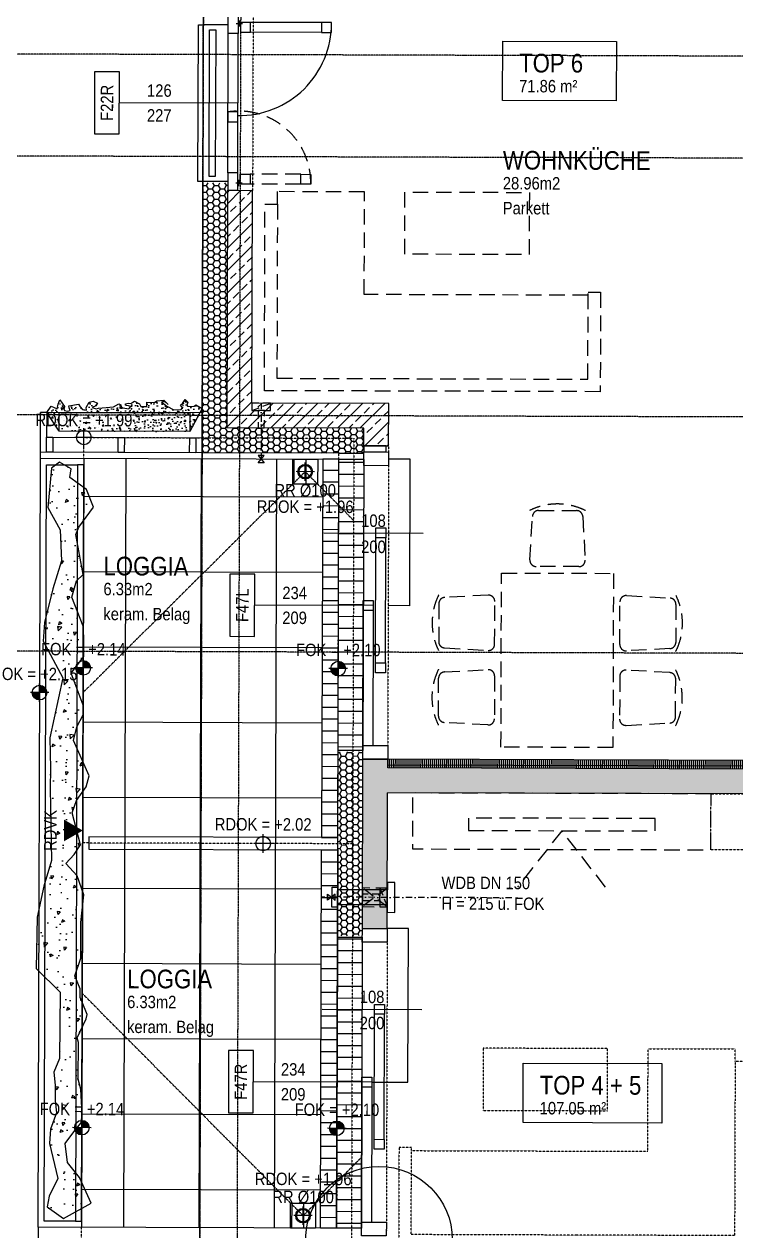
# Model space of a CAD drawing. Header units: millimetres. Extents: x -378801 to -302223, y -36469 to 154078.
# Drawn here: x -363149 to -357427, y 24286 to 33986 of the extents above; entities that cross this region are included whole.
import ezdxf
from ezdxf.enums import TextEntityAlignment as Align

# ---------------------------------------------------------------- set-up
doc = ezdxf.new("R2010")
doc.units = ezdxf.units.MM
for name, pattern in [('HIDDEN', [0.375, 0.25, -0.125]), ('HIDDEN2', [0.1875, 0.125, -0.0625]), ('STRICHPUNKT', [1, 0.5, -0.25, 0, -0.25])]:
    doc.linetypes.add(name, pattern=pattern)
for name, color, linetype in [('00-TXT---------M0', 8, 'Continuous'), ('00_HLP---------M0', 6, 'Continuous'), ('00_HLP-G00-L01-M0', 6, 'Continuous'), ('01-BFL-G00-L01-M0', 10, 'Continuous'), ('01-HID-G00-L01-ENTWÄSSERUNG', 8, 'HIDDEN2'), ('01-SYM-G00-L01-M0', 8, 'Continuous'), ('01-TXT---------M0', 1, 'Continuous'), ('01-TXT---------PP', 1, 'Continuous'), ('01-TXT-G00-L01-M0', 1, 'Continuous'), ('02-ANS-G00-L01-M0', 8, 'Continuous'), ('02-ANS-G00-L01-Rigol', 8, 'Continuous'), ('02-AXO-G00-L01-M0', 8, 'STRICHPUNKT'), ('02-FIL-G00-L01-GRÜN', 72, 'Continuous'), ('02-FIL-G00-L01-LILA', 223, 'Continuous'), ('02-FIL-G00-L01-ORANGE', 40, 'Continuous'), ('02-FIL-G00-L01-PLATTENBELAG', 253, 'Continuous'), ('02-FIL-G00-L01-STB', 8, 'Continuous'), ('02-HID-G00-L01-M0', 8, 'HIDDEN2'), ('02-TWA---------M0', 4, 'Continuous'), ('02-TWA-G00-L01-M0', 4, 'Continuous'), ('02-WDA---------M0', 8, 'Continuous'), ('02-WDA-G00-L01-M0', 8, 'Continuous'), ('02-ZWA-G00-L01-M0', 2, 'Continuous'), ('03-SYM-G00-L01-M0', 8, 'Continuous'), ('04-HLP---------M0', 8, 'HIDDEN2'), ('04-STO---------M0', 1, 'Continuous'), ('04-STO-G00-L01-M0', 1, 'Continuous'), ('04-SYM---------EP', 8, 'Continuous'), ('04-SYM-G00-L01-EP', 8, 'Continuous'), ('04-TXT---------EP', 8, 'Continuous'), ('04-TXT-G00-L01-M0', 8, 'Continuous'), ('04-TXT-G00-L01-POS', 8, 'Continuous'), ('05-SYM---------M0', 8, 'Continuous'), ('05-TXT---------PP', 8, 'Continuous'), ('05-TXT--------M0', 8, 'Continuous'), ('07-SAN---------M0', 8, 'Continuous'), ('07-SAN-G00-L01-M0', 8, 'Continuous'), ('07_MOB-G00-L01-M0', 6, 'HIDDEN2')]:
    doc.layers.add(name, color=color, linetype=linetype)
doc.layers.add('09-VER-G00-L01-GRUNDSTÜCKSGRENZE', color=161, linetype='Continuous', lineweight=25)
doc.styles.add('ARIAL', font='arial.ttf', dxfattribs={"width": 0.85})
pattern_1 = [(0.26447, (-337081.752, 30520.496), (47.497575, 27.715835), [31.75, -63.5]), (120.26447, (-337081.752, 30520.496), (-47.751405, 27.27619), [31.75, -63.5]), (60.26447, (-337081.752, 30520.496), (-0.25383, 54.992024), [-63.5, 31.75])]
pattern_2 = [(44.82971, (-389052.15, -18110.56), (-89.53527, 90.06906), []), (44.82971, (-388962.35, -18110.83), (-89.53527, 90.06906), [63.5, -31.75])]

# ---------------------------------------------------------------- blocks, each defined once
blk = doc.blocks.new('01-SQM')
at = {"layer": '01-TXT---------M0', "color": 1, "style": 'ARIAL', "width": 0.85}
blk.add_attdef('ROOM', (0, 0), '', height=0.15, dxfattribs=at)
blk.add_attdef('AREA', text='', height=0.1, dxfattribs=at).set_placement((0, -0.06), align=Align.TOP_LEFT)
at = {"layer": '01-TXT---------PP', "color": 1, "style": 'ARIAL', "width": 0.85}
blk.add_attdef('NR', text='', height=0.15, dxfattribs=at).set_placement((-0.1173, 0), align=Align.RIGHT)
blk.add_attdef('FLOOR', text='', height=0.1, dxfattribs=at).set_placement((0, -0.26), align=Align.TOP_LEFT)
blk = doc.blocks.new('FENSTER_140')
at = {"layer": '02-WDA---------M0'}
for points in [[(0.07, -0.2), (0.07, -0.4)], [(1.33, -0.2), (1.33, -0.4)]]:
    blk.add_lwpolyline(points, dxfattribs=at)
at = {"layer": '04-HLP---------M0', "linetype": 'Continuous'}
for points in [[(0.13, 0.55), (0.13, 0.63), (0.05, 0.63), (0.05, 0.55)], [(0.13, -0.1), (0.13, -0.02), (0.05, -0.02), (0.05, -0.1)]]:
    blk.add_lwpolyline(points, close=True, dxfattribs=at)
for points in [[(0.05, 0.55), (0.05, -0.02)], [(0.13, 0.55), (0.13, -0.02)]]:
    blk.add_lwpolyline(points, dxfattribs=at)
at = {"layer": '04-HLP---------M0'}
for points in [[(1.27, 0.3874), (1.27, 0.4674), (1.35, 0.4674), (1.35, 0.3874)], [(1.27, -0.1), (1.27, -0.02), (1.35, -0.02), (1.35, -0.1)]]:
    blk.add_lwpolyline(points, close=True, dxfattribs=at)
for points in [[(1.27, 0.3874), (1.27, -0.02)], [(1.35, 0.3874), (1.35, -0.02)], [(0.059, -0.135), (0.059, -0.085)], [(1.341, -0.135), (1.341, -0.085)], [(0.034, -0.11), (0.084, -0.11)], [(1.366, -0.11), (1.316, -0.11)]]:
    blk.add_lwpolyline(points, dxfattribs=at)
at = {"layer": '04-HLP---------M0', "linetype": 'Continuous'}
blk.add_arc((0.059, -0.11), 0.74, 359.09057, 90.46457, dxfattribs=at)
at = {"layer": '04-HLP---------M0'}
blk.add_arc((1.341, -0.11), 0.5775, 89.17818, 188.24632, dxfattribs=at)
at = {"layer": '04-STO---------M0'}
for points in [[(0.14, -0.2), (0, -0.2), (0, -0.12), (0.14, -0.12)], [(0.77, -0.2), (0.85, -0.2), (0.85, -0.12), (0.77, -0.12)], [(1.26, -0.2), (1.4, -0.2), (1.4, -0.12), (1.26, -0.12)]]:
    blk.add_lwpolyline(points, close=True, dxfattribs=at)
at = {"layer": '04-SYM---------EP'}
for p, q in [((1.26, -0.12), (0.14, -0.12)), ((1.26, -0.2), (0.14, -0.2))]:
    blk.add_line(p, q, dxfattribs=at)
blk = doc.blocks.new('04-TXT')
blk.add_line((0, 0), (0.9529, 0))
at = {"layer": '04-TXT---------EP', "color": 8, "style": 'ARIAL', "width": 0.85}
blk.add_attdef('WIDTH', text='', height=0.1, dxfattribs=at).set_placement((0.6322, 0.05), align=Align.CENTER)
blk.add_attdef('HEIGHT', text='', height=0.1, dxfattribs=at).set_placement((0.6322, -0.05), align=Align.TOP_CENTER)
blk = doc.blocks.new('03-rar')
blk.add_circle((0, 0), 0.05)
at = {"layer": '01-TXT---------M0', "color": 8, "style": 'ARIAL', "width": 0.85}
blk.add_attdef('RR', text='', height=0.1, dxfattribs=at).set_placement((0, 0.1), align=Align.CENTER)
blk = doc.blocks.new('01-HK1')
for p, q in [((-0.0005, -0.0742), (-0.0005, 0.0742)), ((0.0737, 0), (-0.0747, 0))]:
    blk.add_line(p, q)
blk.add_circle((-0.0005, 0), 0.0586)
for points in [[(-0.0005, 0.0586), (0.0409, 0.0414), (-0.0005, 0)], [(-0.0005, 0), (0.0581, 0), (0.0409, 0.0414)], [(-0.0591, 0), (-0.0419, -0.0414), (-0.0005, 0)], [(-0.0419, -0.0414), (-0.0005, -0.0586), (-0.0005, 0)]]:
    blk.add_solid(points)
at = {"layer": '01-TXT---------M0', "color": 8, "style": 'ARIAL', "width": 0.85}
blk.add_attdef('HEIGHT', text='', height=0.1, dxfattribs=at).set_placement((0, 0.2), align=Align.TOP_CENTER)
blk = doc.blocks.new('FENSTER_235')
at = {"layer": '04-STO---------M0'}
for points in [[(0, 0), (0, -0.11), (0.2, -0.11), (0.2, 0)], [(0.18, -0.775), (0.18, -0.695), (0.1, -0.695), (0.1, -0.775)], [(0.08, -1.275), (0.08, -1.195), (0, -1.195), (0, -1.275)], [(0.18, -1.86), (0.18, -1.78), (0.1, -1.78), (0.1, -1.86)], [(0, -2.36), (0, -2.47), (0.2, -2.47), (0.2, -2.36)]]:
    blk.add_lwpolyline(points, close=True, dxfattribs=at)
at = {"layer": '04-SYM---------EP'}
for points in [[(0, -0.11), (0, -1.195)], [(0.08, -1.195), (0.08, -0.11)], [(0.1, -0.775), (0.1, -1.78)], [(0.18, -0.775), (0.18, -1.78)]]:
    blk.add_lwpolyline(points, dxfattribs=at)
blk = doc.blocks.new('05-TXT')
at = {"layer": '05-TXT--------M0'}
blk.add_line((-0.4, 0), (0.4, 0), dxfattribs=at)
at = {"layer": '05-TXT--------M0', "color": 8, "style": 'ARIAL', "width": 0.85}
blk.add_attdef('BREITE', text='', height=0.1, dxfattribs=at).set_placement((0, 0.05), align=Align.CENTER)
blk.add_attdef('HÖHE', text='', height=0.1, rotation=360, dxfattribs=at).set_placement((0, -0.06), align=Align.TOP_CENTER)
blk = doc.blocks.new('möbel_tisch_mittel')
blk.add_lwpolyline([(0.45, 1.4), (0.45, 0), (-0.45, 0), (-0.45, 1.4)], close=True)
for points in [[(-0.906, 1.2021, 0.39805), (-0.9532, 1.1521), (-0.9532, 0.8467, 0.39805), (-0.906, 0.7968), (-0.556, 0.7774, 0.430564), (-0.5032, 0.8273), (-0.5032, 1.1716, 0.430564), (-0.556, 1.2215)], [(0.906, 1.2021, -0.39805), (0.9532, 1.1521), (0.9532, 0.8467, -0.39805), (0.906, 0.7968), (0.556, 0.7774, -0.430564), (0.5032, 0.8273), (0.5032, 1.1716, -0.430564), (0.556, 1.2215)], [(-0.906, 0.1979, -0.39805), (-0.9532, 0.2479), (-0.9532, 0.5533, -0.39805), (-0.906, 0.6032), (-0.556, 0.6226, -0.430564), (-0.5032, 0.5727), (-0.5032, 0.2284, -0.430564), (-0.556, 0.1785)], [(0.906, 0.1979, 0.39805), (0.9532, 0.2479), (0.9532, 0.5533, 0.39805), (0.906, 0.6032), (0.556, 0.6226, 0.430564), (0.5032, 0.5727), (0.5032, 0.2284, 0.430564), (0.556, 0.1785)]]:
    blk.add_lwpolyline(points, format="xyb", close=True)
for centre, start, end in [((-0.5032, 0.9994), 153.43495, 206.56505), ((0.5032, 0.9994), 333.43495, 26.56505), ((-0.5032, 0.4006), 153.43495, 206.56505), ((0.5032, 0.4006), 333.43495, 26.56505)]:
    blk.add_arc(centre, 0.5031, start, end)
at = {"layer": '00_HLP---------M0', "linetype": 'HIDDEN', "ltscale": 0.5}
blk.add_lwpolyline([(-0.2026, 1.856, -0.39805), (-0.1527, 1.9032), (0.1527, 1.9032, -0.39805), (0.2026, 1.856), (0.2221, 1.506, -0.430564), (0.1721, 1.4532), (-0.1721, 1.4532, -0.430564), (-0.2221, 1.506)], format="xyb", close=True, dxfattribs=at)
blk.add_arc((0, 1.4532), 0.5031, 63.43495, 116.56505, dxfattribs=at)
blk = doc.blocks.new('TV-240')
at = {"flags": 128}
blk.add_lwpolyline([(0, -2.4), (0, 0), (0.45, 0), (0.45, -2.4)], close=True, dxfattribs=at)
blk.add_lwpolyline([(0.3, -0.4508), (0.3, -1.9508), (0.2, -1.9508), (0.2, -0.4508)], close=True)
blk.add_lwpolyline([(0.7536, -1.5544), (0.3, -1.2008), (0.7536, -0.8472)])
blk = doc.blocks.new('ECKSOFA')
blk.add_lwpolyline([(1.6, -0.2), (1.6, -0.2), (1.6, -0.2), (0.2, -0.2), (0.2, -2.7), (0.9, -2.7), (0.9, -2.8), (0.1, -2.8), (0.1, -0.1), (1.6, -0.1)], close=True)
for points in [[(1.6, -0.2), (1.7, -0.2)], [(1.7, -0.9), (1.7, -0.2)], [(0.875, -2.7), (0.875, -0.9), (1.7, -0.9)]]:
    blk.add_lwpolyline(points)
at = {"flags": 128}
blk.add_lwpolyline([(1.2, -1.225), (1.7, -1.225), (1.7, -2.225), (1.2, -2.225)], close=True, dxfattribs=at)
blk = doc.blocks.new('01-HK2')
for p, q in [((0.098, 0), (-0.098, 0)), ((0, -0.098), (0, 0.098))]:
    blk.add_line(p, q)
blk.add_circle((0, 0), 0.0773)
at = {"layer": '01-TXT---------M0', "color": 8, "style": 'ARIAL', "width": 0.85}
blk.add_attdef('HEIGHT', text='', height=0.1, rotation=360, dxfattribs=at).set_placement((0, 0.132), align=Align.BOTTOM_CENTER)
blk = doc.blocks.new('türachse&qualität')
at = {"layer": '05-SYM---------M0'}
blk.add_line((-0.4, 0), (-0.4, 0), dxfattribs=at)
at = {"layer": '05-TXT---------PP'}
blk.add_lwpolyline([(-0.5, -0.25), (-0.5, 0.25), (-0.7, 0.25), (-0.7, -0.25)], close=True, dxfattribs=at)
at = {"layer": '05-TXT---------PP', "color": 8, "style": 'ARIAL', "text_generation_flag": 6, "width": 0.85}
blk.add_attdef('POS.NR.', text='', height=0.1, rotation=270, dxfattribs=at).set_placement((-0.6529, -0.0112), align=Align.TOP_CENTER)
blk = doc.blocks.new('07_Kemper-ventil')
at = {"layer": '02-TWA---------M0', "linetype": 'HIDDEN2', "ltscale": 0.5}
for points in [[(-0.075, 0), (-0.075, -0.06), (0.075, -0.06), (0.075, 0), (-0.075, 0)], [(-0.025, -0.06), (-0.025, -0.2), (0.025, -0.2), (0.025, -0.06)]]:
    blk.add_lwpolyline(points, close=True, dxfattribs=at)
blk.add_lwpolyline([(-0.075, -0.06), (0.075, 0)], dxfattribs=at)
at = {"layer": '07-SAN---------M0', "linetype": 'STRICHPUNKT', "ltscale": 0.1}
blk.add_lwpolyline([(0, 0), (0, -0.48)], dxfattribs=at)
at = {"layer": '07-SAN---------M0'}
for points in [[(0.025, -0.42), (-0.025, -0.42), (0, -0.45), (0.025, -0.42)], [(0.025, -0.48), (-0.025, -0.48), (0, -0.45), (0.025, -0.48)]]:
    blk.add_lwpolyline(points, close=True, dxfattribs=at)
blk = doc.blocks.new('01-hk4')
blk.add_lwpolyline([(0, 0, 0, 0.270625, 0), (0, 0.234375, 0.270625, 0.270625, 0)], format="xyseb")
at = {"layer": '00-TXT---------M0', "color": 8, "style": 'ARIAL', "width": 0.85}
blk.add_attdef('HEIGHT', text='', height=0.1, dxfattribs=at).set_placement((0, 0.35), align=Align.CENTER)
blk = doc.blocks.new('WANDLÜFER')
at = {"layer": '02-TWA---------M0', "linetype": 'HIDDEN2', "ltscale": 0.75}
for points in [[(0.075, 0), (0.075, -0.2), (-0.075, -0.2), (-0.075, 0), (0.075, 0)], [(-0.075, 0), (0.075, -0.2)], [(0.075, 0), (-0.075, -0.2)]]:
    blk.add_lwpolyline(points, dxfattribs=at)
at = {"layer": '07-SAN---------M0', "linetype": 'STRICHPUNKT', "ltscale": 0.1}
blk.add_lwpolyline([(0, 1), (0, -0.53)], dxfattribs=at)
at = {"layer": '07-SAN---------M0'}
for points in [[(0, 0), (-0.12, 0), (-0.12, 0.06), (0.12, 0.06), (0.12, 0)], [(0.08, -0.4), (-0.08, -0.4), (-0.08, -0.445), (0.08, -0.445)]]:
    blk.add_lwpolyline(points, close=True, dxfattribs=at)
for points in [[(-0.06, 0), (-0.06, -0.4)], [(0.06, 0), (0.06, -0.4)]]:
    blk.add_lwpolyline(points, dxfattribs=at)

msp = doc.modelspace()

# ---------------------------------------------------------------- hatches: boundary and pattern name
at = {"layer": '02-ANS-G00-L01-Rigol', "true_color": 0x636466}
h = msp.add_hatch(dxfattribs=at)
h.set_pattern_fill('ANSI31', color=251, scale=30, angle=151.73395047, style=0)
h.set_pattern_definition([(89.8297, (-348293.45, 35950.945), (-95.2496, 0.2831), [])])
h.paths.add_polyline_path([(-360989.0657, 30488.6532), (-360789.0666, 30488.0588), (-360789.661, 30288.0597), (-360989.6601, 30288.6541)])
h = msp.add_hatch(dxfattribs=at)
h.set_pattern_fill('ANSI31', color=251, scale=30, angle=242.16870486, style=0)
h.set_pattern_definition([(359.82971, (-430631.84, 57088.35), (-0.28309, -95.24958), [])])
h.paths.add_polyline_path([(-360758.1247, 27447.9534), (-360628.1253, 27447.567), (-360619.0897, 30487.5531), (-360749.0891, 30487.9395)])
h = msp.add_hatch(dxfattribs=at)
h.set_pattern_fill('ANSI31', color=251, scale=30, angle=422.16870486, style=0)
h.set_pattern_definition([(179.82971, (-290447.29, 57401.71), (-0.28309, -95.24958), [])])
h.paths.add_polyline_path([(-360426.0457, 28146.9695), (-360626.0448, 28147.564), (-360619.0902, 30487.5536), (-360419.0911, 30486.9592)])
h = msp.add_hatch(dxfattribs=at)
h.set_pattern_fill('ANSI31', color=251, scale=30, angle=242.16870486, style=0)
h.set_pattern_definition([(359.82971, (-430807.09, -1876.58), (0.28309, 95.24958), [])])
h.paths.add_polyline_path([(-360758.4219, 27347.9539), (-360628.4225, 27347.5675), (-360637.457, 24307.5814), (-360767.4565, 24307.9678)])
h = msp.add_hatch(dxfattribs=at)
h.set_pattern_fill('ANSI31', color=251, scale=30, angle=422.16870486, style=0)
h.set_pattern_definition([(179.82971, (-290458.67, 53571.73), (-0.28309, -95.24958), [])])
h.paths.add_polyline_path([(-360437.4584, 24306.9865), (-360637.4576, 24307.5809), (-360630.5029, 26647.5706), (-360430.5038, 26646.9762)])
h = msp.add_hatch(dxfattribs=at)
h.set_pattern_fill('ANSI31', color=251, scale=30, angle=151.73395047, style=0)
h.set_pattern_definition([(89.8297, (-348311.22, 29970.97), (-95.2496, 0.2831), [])])
h.paths.add_polyline_path([(-361006.8387, 24508.6796), (-360806.8396, 24508.0852), (-360807.434, 24308.0861), (-361007.4331, 24308.6805)])
at = {"layer": '02-FIL-G00-L01-GRÜN', "true_color": 0x636466}
h = msp.add_hatch(dxfattribs=at)
h.set_pattern_fill('AR-CONC', color=251, scale=0.5, angle=467.16870486, style=0)
h.set_pattern_definition([(49.82971, (-389052.15, -18110.56), (91.06825, -8.24024), [9.525, -104.775]), (354.82971, (-389052.15, -18110.56), (-17.33742, 95.58027), [7.62, -83.82]), (100.28071, (-389044.56, -18111.25), (73.73116, 87.3396), [8.095, -89.045]), (46.01391, (-389052.08, -18085.16), (135.47645, -21.4239), [14.2875, -157.1625]), (96.4653, (-389040.79, -18086.95), (119.06928, 123.35944), [12.1425, -133.5675]), (351.0137, (-389052.08, -18085.16), (119.06946, 123.35922), [11.43, -125.73]), (20.82971, (-389039.4, -18091.55), (75.65514, -51.35784), [9.525, -104.775]), (325.82971, (-389039.4, -18091.55), (31.17459, 92.00174), [7.62, -83.82]), (71.28111, (-389033.09, -18095.83), (106.82951, 40.6441), [8.095, -89.045]), (37.32971, (-389052.153, -18110.56), (1.669946, 42.272743), [0, -82.804, 0, -85.09, 0, -84.1375]), (7.32971, (-389052.153, -18110.56), (33.558555, 49.99077), [0, -48.514, 0, -80.899, 0, -32.0675]), (327.32971, (-389080.474, -18110.477), (67.786485, -3.065851), [0, -31.75, 0, -99.06, 0, -131.445]), (317.32971, (-389093.174, -18110.44), (74.10205, 12.493065), [0, -41.275, 0, -65.786, 0, -93.345])])
h.paths.add_polyline_path([(-362967.9801, 30864.5363), (-362933.1461, 30913.4782), (-362883.1522, 30893.413), (-362876.1505, 30930.6564), (-362861.4638, 30964.6282), (-362825.5072, 30912.1512), (-362827.3268, 30894.9283), (-362843.4736, 30920.399), (-362825.6056, 30879.0201), (-362800.4266, 30874.0859), (-362778.7516, 30880.2059), (-362787.0894, 30900.1097), (-362789.2496, 30916.9028), (-362711.1652, 30930.5448), (-362698.4089, 30909.7443), (-362680.3517, 30888.0446), (-362646.711, 30883.3499), (-362649.8136, 30904.7521), (-362625.829, 30947.5189), (-362594.6549, 30954.6116), (-362559.1576, 30938.1393), (-362569.6056, 30916.6142), (-362590.7927, 30910.2904), (-362602.7944, 30903.5398), (-362570.0761, 30892.6647), (-362551.2876, 30898.1973), (-362429.6846, 30910.2107), (-362389.2728, 30934.441), (-362371.6178, 30925.8417), (-362368.8673, 30910.6644), (-362355.3081, 30900.5987), (-362308.6157, 30893.7099), (-362292.2423, 30911.0989), (-362309.1043, 30918.4617), (-362326.5479, 30919.6385), (-362335.5412, 30923.6027), (-362335.5128, 30933.1653), (-362314.111, 30938.1641), (-362291.0417, 30936.4084), (-362275.7253, 30947.2292), (-362262.1943, 30955.2428), (-362222.8526, 30933.3476), (-362212.236, 30911.0403), (-362162.1434, 30912.0163), (-362161.9255, 30946.891), (-362100.7437, 30943.0059), (-362081.5146, 30956.9434), (-362026.0102, 30961.9615), (-361991.7142, 30929.4835), (-362016.7121, 30949.4942), (-362044.2083, 30945.9481), (-362026.2706, 30932.457), (-362001.5556, 30916.0709), (-361945.4583, 30884.0461), (-361885.7876, 30888.369), (-361876.7408, 30902.4049), (-361891.8727, 30923.825), (-361875.5135, 30936.7139), (-361854.1636, 30967.9884), (-361833.4002, 30947.6765), (-361841.9156, 30922.9514), (-361835.7519, 30913.9331), (-361810.4346, 30911.0453), (-361781.1547, 30915.458), (-361768.184, 30924.4199), (-361717.8835, 30895.1827), (-361818.431, 30711.1191), (-362868.4264, 30714.2398)])
h = msp.add_hatch(dxfattribs=at)
h.set_pattern_fill('AR-CONC', color=251, scale=1.5, angle=107.16870486, style=0)
h.set_pattern_definition([(229.8297, (-288908.88, 63592.17), (-273.20474, 24.7207), [28.575, -314.325]), (174.8297, (-288908.88, 63592.17), (52.0123, -286.7408), [22.86, -251.46]), (280.2807, (-288931.65, 63594.23), (-221.1935, -262.0188), [24.285, -267.135]), (226.0139, (-288909.1, 63515.97), (-406.4293, 64.2717), [42.8625, -471.4875]), (276.4653, (-288943, 63521.32), (-357.2078, -370.0783), [36.4275, -400.7025]), (171.0137, (-288909.1, 63515.97), (-357.2084, -370.0777), [34.29, -377.19]), (200.8297, (-288947.15, 63535.13), (-226.9654, 154.0735), [28.575, -314.325]), (145.8297, (-288947.15, 63535.13), (-93.5238, -276.0052), [22.86, -251.46]), (251.2811, (-288966.07, 63547.97), (-320.48854, -121.9323), [24.285, -267.135]), (217.32971, (-288908.885, 63592.17), (-5.00984, -126.81823), [0, -248.412, 0, -255.27, 0, -252.4125]), (187.32971, (-288908.88, 63592.17), (-100.67567, -149.9723), [0, -145.542, 0, -242.697, 0, -96.2025]), (147.32971, (-288823.92, 63591.91), (-203.35946, 9.19755), [0, -95.25, 0, -297.18, 0, -394.335]), (137.32971, (-288785.82, 63591.8), (-222.30614, -37.4792), [0, -123.825, 0, -197.358, 0, -280.035])])
h.paths.add_polyline_path([(-362834.0884, 24385.1691), (-362611.494, 24507.9026), (-362704.164, 24713.8369), (-362799.8297, 24834.7739), (-362818.578, 24988.388), (-362733.1858, 25103.3032), (-362691.8775, 25155.2805), (-362683.4425, 25223.808), (-362693.8219, 25424.0136), (-362715.5262, 25506.3414), (-362711.9111, 25799.7367), (-362722.7704, 25838.1587), (-362650.9815, 25991.5037), (-362642.6535, 26024.3841), (-362683.5135, 26123.222), (-362699.861, 26161.6599), (-362699.6572, 26230.2124), (-362740.5009, 26334.5339), (-362693.4365, 26476.984), (-362692.5069, 26765.4986), (-362669.898, 26987.5428), (-362724.3217, 27138.5206), (-362814.5654, 27237.5052), (-362748.5001, 27311.3457), (-362696.1441, 27387.9693), (-362763.944, 27646.9643), (-362727.9844, 27745.5738), (-362650.8388, 27855.0289), (-362625.8862, 27942.7023), (-362751.2798, 28226.4301), (-362726.262, 28336.0401), (-362673.8408, 28434.6007), (-362673.6126, 28511.3792), (-362771.6178, 28769.8496), (-362669.707, 28903.9102), (-362669.2587, 29054.7253), (-362674.477, 29145.2302), (-362767.0733, 29379.0088), (-362728.2718, 29510.5146), (-362675.9902, 29562.4597), (-362734.5863, 29882.351), (-362710.274, 29940.8703), (-362592.547, 30102.5088), (-362647.3016, 30243.9806), (-362781.5012, 30340.8833), (-362770.9519, 30409.783), (-362863.8934, 30465.2043), (-362929.5559, 30417.1473), (-362958.0857, 30100.1483), (-362858.6155, 29920.6314), (-362849.0076, 29672.4505), (-362918.6509, 29445.1845), (-362984.969, 29176.5495), (-362995.7652, 29024.9326), (-362838.0103, 28731.5062), (-362942.8964, 28249.2992), (-362936.7365, 28001.1282), (-362940.6559, 27842.5979), (-362928.5747, 27261.9332), (-362991.2592, 27055.3259), (-363043.7232, 26807.3291), (-363051.8488, 26393.7656), (-362859.3029, 26203.6326), (-362864.2317, 25670.9581), (-362909.3886, 25560.802), (-362899.3504, 25457.3754), (-362899.7192, 25333.3003), (-362889.6717, 25233.3202), (-362938.3383, 25102.4952), (-362945.5726, 24988.7805), (-362877.4453, 24705.9599), (-362946.8326, 24564.8566), (-362964.3305, 24478.7447)])
at = {"layer": '02-FIL-G00-L01-LILA', "true_color": 0x636466}
h = msp.add_hatch(dxfattribs=at)
h.set_pattern_fill('HONEY', color=251, scale=10, angle=107.16870486, style=0)
h.set_pattern_definition(pattern_1)
h.paths.add_polyline_path([(-360618.9416, 30537.5534), (-360418.9425, 30536.959), (-360418.9128, 30546.9589), (-360418.7641, 30596.9587), (-360418.3481, 30736.9581), (-361518.3432, 30740.2274), (-361512.6666, 32650.2189), (-361512.4882, 32710.2187), (-361712.4873, 32710.8131), (-361718.9367, 30540.8227)])
h = msp.add_hatch(dxfattribs=at)
h.set_pattern_fill('HONEY', color=251, scale=10, angle=107.16870486, style=0)
h.set_pattern_definition(pattern_1)
h.paths.add_polyline_path([(-360426.4024, 28026.9701), (-360426.2538, 28076.9699), (-360426.0754, 28136.9696), (-360626.0745, 28137.564), (-360630.4732, 26657.5705), (-360430.4741, 26656.9761), (-360430.2958, 26716.9759)])
at = {"layer": '02-FIL-G00-L01-ORANGE', "true_color": 0x636466}
h = msp.add_hatch(dxfattribs=at)
h.set_pattern_fill('GRATE', color=251, scale=20, angle=197.16870486, style=0)
h.set_pattern_definition([(89.829713, (-389052.153, -18110.562), (-15.87493, 0.0471816), []), (179.82971, (-389052.15, -18110.56), (-0.188726, -63.49972), [])])
h.paths.add_polyline_path([(-356811.4778, 27996.2261), (-356811.2697, 28066.2258), (-360226.2546, 28076.3754), (-360226.4627, 28006.3757)])
at = {"layer": '02-FIL-G00-L01-STB', "true_color": 0x636466}
h = msp.add_hatch(dxfattribs=at)
h.set_pattern_fill('ANSI33', color=251, scale=20, angle=107.16870486, style=0)
h.set_pattern_definition(pattern_2)
h.paths.add_polyline_path([(-351004.9282, 28508.971), (-352424.9219, 28513.1913), (-352423.2279, 29083.1888), (-352623.227, 29083.7832), (-352624.9211, 28513.7857), (-353874.9155, 28517.5008), (-353867.7826, 30917.4902), (-356297.7718, 30924.7123), (-356291.5008, 33034.703), (-353861.5115, 33027.4809), (-353859.758, 33617.4783), (-353804.7582, 33617.3148), (-353804.1638, 33817.3139), (-354059.1627, 33818.0718), (-354060.9162, 33228.0744), (-356490.9055, 33235.2965), (-356506.4791, 27995.3197), (-360226.4627, 28006.3757), (-360226.2546, 28076.3754), (-360426.2538, 28076.9699), (-360430.2958, 26716.9759), (-360230.2966, 26716.3814), (-360227.0571, 27806.3766), (-356307.0744, 27794.7261), (-356298.3663, 30724.7132), (-354068.3761, 30718.0855), (-354079.2836, 27048.1017), (-353879.2845, 27047.5073), (-353875.5099, 28317.5017), (-351005.5226, 28308.9718)])
h = msp.add_hatch(dxfattribs=at)
h.set_pattern_fill('ANSI33', color=251, scale=20, angle=107.16870486, style=0)
h.set_pattern_definition(pattern_2)
h.paths.add_polyline_path([(-360218.765, 30596.3643), (-360217.7545, 30936.3628), (-361317.7497, 30939.6321), (-361312.6674, 32649.6538), (-361432.6669, 32649.9929), (-361432.6669, 32649.9812), (-361512.6666, 32650.2189), (-361518.3432, 30740.2274), (-360418.3481, 30736.9581), (-360418.7641, 30596.9587), (-360338.7645, 30596.721)])

# ---------------------------------------------------------------- linework, layer by layer
at = {"layer": '00_HLP-G00-L01-M0', "color": 251, "true_color": 0x636466}
for points in [[(-362967.9801, 30864.5363), (-362933.1461, 30913.4782), (-362883.1522, 30893.413), (-362876.1505, 30930.6564), (-362861.4638, 30964.6282), (-362825.5072, 30912.1512), (-362827.3268, 30894.9283), (-362843.4736, 30920.399), (-362825.6056, 30879.0201), (-362800.4266, 30874.0859), (-362778.7516, 30880.2059), (-362787.0894, 30900.1097), (-362789.2496, 30916.9028), (-362711.1652, 30930.5448), (-362698.4089, 30909.7443), (-362680.3517, 30888.0446), (-362646.711, 30883.3499), (-362649.8136, 30904.7521), (-362625.829, 30947.5189), (-362594.6549, 30954.6116), (-362559.1576, 30938.1393), (-362569.6056, 30916.6142), (-362590.7927, 30910.2904), (-362602.7944, 30903.5398), (-362570.0761, 30892.6647), (-362551.2876, 30898.1973), (-362429.6846, 30910.2107), (-362389.2728, 30934.441), (-362371.6178, 30925.8417), (-362368.8673, 30910.6644), (-362355.3081, 30900.5987), (-362308.6157, 30893.7099), (-362292.2423, 30911.0989), (-362309.1043, 30918.4617), (-362326.5479, 30919.6385), (-362335.5412, 30923.6027), (-362335.5128, 30933.1653), (-362314.111, 30938.1641), (-362291.0417, 30936.4084), (-362275.7253, 30947.2292), (-362262.1943, 30955.2428), (-362222.8526, 30933.3476), (-362212.236, 30911.0403), (-362162.1434, 30912.0163), (-362161.9255, 30946.891), (-362100.7437, 30943.0059), (-362081.5146, 30956.9434), (-362026.0102, 30961.9615), (-361991.7142, 30929.4835), (-362016.7121, 30949.4942), (-362044.2083, 30945.9481), (-362026.2706, 30932.457), (-362001.5556, 30916.0709), (-361945.4583, 30884.0461), (-361885.7876, 30888.369), (-361876.7408, 30902.4049), (-361891.8727, 30923.825), (-361875.5135, 30936.7139), (-361854.1636, 30967.9884), (-361833.4002, 30947.6765), (-361841.9156, 30922.9514), (-361835.7519, 30913.9331), (-361810.4346, 30911.0453), (-361781.1547, 30915.458), (-361768.184, 30924.4199), (-361717.8835, 30895.1827), (-361818.431, 30711.1191), (-362868.4264, 30714.2398)], [(-362834.0884, 24385.1691), (-362611.494, 24507.9026), (-362704.164, 24713.8369), (-362799.8297, 24834.7739), (-362818.578, 24988.388), (-362733.1858, 25103.3032), (-362691.8775, 25155.2805), (-362683.4425, 25223.808), (-362693.8219, 25424.0136), (-362715.5262, 25506.3414), (-362711.9111, 25799.7367), (-362722.7704, 25838.1587), (-362650.9815, 25991.5037), (-362642.6535, 26024.3841), (-362683.5135, 26123.222), (-362699.861, 26161.6599), (-362699.6572, 26230.2124), (-362740.5009, 26334.5339), (-362693.4365, 26476.984), (-362692.5069, 26765.4986), (-362669.898, 26987.5428), (-362724.3217, 27138.5206), (-362814.5654, 27237.5052), (-362748.5001, 27311.3457), (-362696.1441, 27387.9693), (-362763.944, 27646.9643), (-362727.9844, 27745.5738), (-362650.8388, 27855.0289), (-362625.8862, 27942.7023), (-362751.2798, 28226.4301), (-362726.262, 28336.0401), (-362673.8408, 28434.6007), (-362673.6126, 28511.3792), (-362771.6178, 28769.8496), (-362669.707, 28903.9102), (-362669.2587, 29054.7253), (-362674.477, 29145.2302), (-362767.0733, 29379.0088), (-362728.2718, 29510.5146), (-362675.9902, 29562.4597), (-362734.5863, 29882.351), (-362710.274, 29940.8703), (-362592.547, 30102.5088), (-362647.3016, 30243.9806), (-362781.5012, 30340.8833), (-362770.9519, 30409.783), (-362863.8934, 30465.2043), (-362929.5559, 30417.1473), (-362958.0857, 30100.1483), (-362858.6155, 29920.6314), (-362849.0076, 29672.4505), (-362918.6509, 29445.1845), (-362984.969, 29176.5495), (-362995.7652, 29024.9326), (-362838.0103, 28731.5062), (-362942.8964, 28249.2992), (-362936.7365, 28001.1282), (-362940.6559, 27842.5979), (-362928.5747, 27261.9332), (-362991.2592, 27055.3259), (-363043.7232, 26807.3291), (-363051.8488, 26393.7656), (-362859.3029, 26203.6326), (-362864.2317, 25670.9581), (-362909.3886, 25560.802), (-362899.3504, 25457.3754), (-362899.7192, 25333.3003), (-362889.6717, 25233.3202), (-362938.3383, 25102.4952), (-362945.5726, 24988.7805), (-362877.4453, 24705.9599), (-362946.8326, 24564.8566), (-362964.3305, 24478.7447)]]:
    msp.add_lwpolyline(points, close=True, dxfattribs=at)
msp.add_circle((-360296.7226, 24214.5831), 589.6297, dxfattribs=at)
at = {"layer": '01-BFL-G00-L01-M0', "color": 251, "linetype": 'HIDDEN2', "ltscale": 3, "true_color": 0x636466}
msp.add_lwpolyline([(-361722.5033, 68245.0895), (-361697.3705, 37963.3866), (-361697.2627, 37833.3866), (-361751.0011, 19752.2959), (-361770.7692, -12943.2543)], dxfattribs=at)
at = {"layer": '01-HID-G00-L01-ENTWÄSSERUNG', "color": 251, "true_color": 0x636466}
for points in [[(-362674.6686, 28613.6547), (-360889.3862, 30388.3565), (-360500.547, 29997.1991)], [(-360508.2744, 27397.2106), (-362678.2648, 27403.66)], [(-362681.861, 26193.6653), (-360907.1592, 24408.3829), (-360435.7644, 24876.984)]]:
    msp.add_lwpolyline(points, dxfattribs=at)
at = {"layer": '01-TXT-G00-L01-M0', "color": 251, "true_color": 0x636466}
for points in [[(-359301.9443, 33849.8221), (-358387.5242, 33847.1043), (-358388.9462, 33368.6514), (-359303.3663, 33371.3691)], [(-359136.432, 25634.4807), (-358022.0128, 25631.1686), (-358023.4348, 25152.7156), (-359137.854, 25156.0277)]]:
    msp.add_lwpolyline(points, close=True, dxfattribs=at)
at = {"layer": '02-ANS-G00-L01-M0', "color": 251, "true_color": 0x636466}
for points in [[(-361712.4576, 32720.813), (-361752.4575, 32720.9319), (-361748.7127, 33980.9264), (-361708.7128, 33980.8075)], [(-361717.9857, 30860.8213), (-362967.9801, 30864.5363)], [(-363037.447, 24314.7139), (-363019.0796, 30494.6866)], [(-362669.0811, 30493.6464), (-362687.4485, 24313.6737)], [(-360219.0771, 30491.3648), (-360219.0771, 30491.3648), (-360049.0778, 30490.8595), (-360052.5849, 29310.8647), (-360222.5841, 29311.37)], [(-360353.9666, 25481.7436), (-360353.9666, 25481.7436), (-360063.9679, 25480.8817), (-360060.2974, 26715.8762), (-360230.2966, 26716.3814)]]:
    msp.add_lwpolyline(points, dxfattribs=at)
for points in [[(-361608.8321, 33940.5105), (-361612.3392, 32760.5157), (-361662.339, 32760.6643), (-361658.8319, 33940.6591)], [(-361817.9852, 30861.1185), (-361818.431, 30711.1191), (-362868.4264, 30714.2398), (-362867.9806, 30864.2391)], [(-362737.2997, 24363.822), (-362987.2986, 24364.5651), (-362969.2284, 30444.5382), (-362719.2295, 30443.7952)], [(-362669.2297, 30443.6466), (-362719.2295, 30443.7952), (-362737.2997, 24363.822), (-362687.2999, 24363.6734)]]:
    msp.add_lwpolyline(points, close=True, dxfattribs=at)
at = {"layer": '02-ANS-G00-L01-Rigol', "color": 251, "true_color": 0x636466}
for points in [[(-360989.0657, 30488.6532), (-360789.0666, 30488.0588), (-360789.661, 30288.0597), (-360989.6601, 30288.6541)], [(-360989.0657, 30488.6532), (-360789.0666, 30488.0588), (-360789.661, 30288.0597), (-360989.6601, 30288.6541)], [(-360758.1247, 27447.9534), (-360628.1253, 27447.567), (-360619.0897, 30487.5531), (-360749.0891, 30487.9395)], [(-360426.0457, 28146.9695), (-360626.0448, 28147.564), (-360619.0902, 30487.5536), (-360419.0911, 30486.9592)], [(-360758.4219, 27347.9539), (-360628.4225, 27347.5675), (-360637.457, 24307.5814), (-360767.4565, 24307.9678)], [(-360437.4584, 24306.9865), (-360637.4576, 24307.5809), (-360630.5029, 26647.5706), (-360430.5038, 26646.9762)], [(-361006.8387, 24508.6796), (-360806.8396, 24508.0852), (-360807.434, 24308.0861), (-361007.4331, 24308.6805)]]:
    msp.add_lwpolyline(points, close=True, dxfattribs=at)
at = {"layer": '02-AXO-G00-L01-M0', "color": 251, "true_color": 0x636466}
for points in [[(-361390.5025, 40107.4833), (-361457.0768, 17707.5822)], [(-345579.4974, 33692.8691), (-366597.9051, 33755.3375)], [(-345581.9345, 32872.8727), (-366600.3422, 32935.3411)], [(-345593.1163, 30792.8588), (-366606.5241, 30855.3503)], [(-345593.7633, 28892.8903), (-366612.171, 28955.3587)]]:
    msp.add_lwpolyline(points, dxfattribs=at)
at = {"layer": '02-FIL-G00-L01-PLATTENBELAG', "color": 251, "true_color": 0x636466}
for points in [[(-362347.45, 24312.6632), (-362329.0826, 30492.6359)], [(-361742.4527, 24310.8651), (-361724.0853, 30490.8378)], [(-361137.4554, 24309.067), (-361119.088, 30489.0397)], [(-360749.9956, 30182.9413), (-362669.9876, 30188.6477)], [(-360751.7937, 29577.944), (-362671.7857, 29583.6504)], [(-360753.5918, 28972.9467), (-362673.5838, 28978.653)], [(-360755.3899, 28367.9494), (-362675.3819, 28373.6557)], [(-360757.188, 27762.952), (-362677.18, 27768.6584)], [(-360759.3576, 27032.9552), (-362679.3496, 27038.6616)], [(-360761.1557, 26427.9579), (-362681.1477, 26433.6643)], [(-360762.9538, 25822.9606), (-362682.9458, 25828.667)], [(-360764.7519, 25217.9633), (-362684.7439, 25223.6696)], [(-360766.55, 24612.9659), (-362686.542, 24618.6723)]]:
    msp.add_lwpolyline(points, dxfattribs=at)
at = {"layer": '02-HID-G00-L01-M0', "color": 251, "true_color": 0x636466}
for points in [[(-361308.5065, 34049.6183), (-361312.6674, 32649.6245)], [(-362669.0811, 30493.6464), (-362668.5759, 30663.6456), (-362668.5759, 30663.6456), (-360498.5855, 30657.1962), (-360498.5855, 30657.1962), (-360517.9633, 24137.225), (-360517.9633, 24137.225), (-362687.9538, 24143.6744), (-362687.4485, 24313.6737)], [(-360218.765, 30596.3643), (-360226.2546, 28076.3754)], [(-360626.0448, 28147.564), (-360618.9416, 30537.5534)], [(-360230.2966, 26716.3814), (-360237.6377, 24246.3924)], [(-360630.5029, 26647.5706), (-360637.4576, 24307.5809)]]:
    msp.add_lwpolyline(points, dxfattribs=at)
at = {"layer": '02-HID-G00-L01-M0', "color": 251, "ltscale": 0.5, "true_color": 0x636466}
msp.add_lwpolyline([(-361712.4576, 32720.813), (-361708.7128, 33980.8075)], dxfattribs=at)
at = {"layer": '02-TWA-G00-L01-M0', "color": 251, "true_color": 0x636466}
for p, q in [((-356506.4791, 27995.3197), (-360226.4627, 28006.3757)), ((-356307.0744, 27794.7261), (-360227.0571, 27806.3766))]:
    msp.add_line(p, q, dxfattribs=at)
for points in [[(-360418.3481, 30736.9581), (-361518.3432, 30740.2274), (-361512.6666, 32650.2189)], [(-361512.6666, 32650.2189), (-361312.6674, 32649.6538)], [(-361317.7497, 30939.6321), (-361312.6674, 32649.6538)], [(-360217.7545, 30936.3628), (-361317.7497, 30939.6321)], [(-360218.765, 30596.3643), (-360217.7545, 30936.3628)], [(-362968.9312, 30544.5378), (-362968.5746, 30664.5372), (-362918.5748, 30664.3886), (-362918.9314, 30544.3892), (-362968.9312, 30544.5378)], [(-362393.9338, 30542.8288), (-362393.5771, 30662.8283), (-362343.5773, 30662.6797), (-362343.934, 30542.6802), (-362393.9338, 30542.8288)], [(-361818.9363, 30541.1199), (-361818.5796, 30661.1194), (-361768.5799, 30660.9707), (-361768.9365, 30540.9713), (-361818.9363, 30541.1199)], [(-360418.7641, 30596.9587), (-360418.3481, 30736.9581)], [(-360418.7641, 30596.9587), (-360218.765, 30596.3643)], [(-360430.2958, 26716.9759), (-360426.2538, 28076.9699)], [(-360426.2538, 28076.9699), (-360226.2546, 28076.3754)], [(-360226.4627, 28006.3757), (-360226.2546, 28076.3754)], [(-360230.2966, 26716.3814), (-360227.0571, 27806.3766)], [(-360430.2958, 26716.9759), (-360230.2966, 26716.3814)]]:
    msp.add_lwpolyline(points, dxfattribs=at)
at = {"layer": '02-WDA-G00-L01-M0', "color": 251, "true_color": 0x636466}
for points in [[(-361708.7128, 33980.8075), (-361704.433, 35420.8011)], [(-360618.9416, 30537.5534), (-361718.9367, 30540.8227), (-361712.4576, 32720.813)], [(-360618.9416, 30537.5534), (-361718.9367, 30540.8227)], [(-360618.9416, 30537.5534), (-360418.9425, 30536.959)], [(-360630.5029, 26647.5706), (-360626.0448, 28147.564)], [(-360426.0457, 28146.9695), (-360626.0448, 28147.564)], [(-360630.5029, 26647.5706), (-360430.5038, 26646.9762)]]:
    msp.add_lwpolyline(points, dxfattribs=at)
at = {"layer": '02-ZWA-G00-L01-M0', "color": 251, "true_color": 0x636466}
msp.add_line((-356811.2697, 28066.2258), (-360246.2545, 28076.4349), dxfattribs=at)
for points in [[(-363019.0796, 30494.6866), (-363017.9799, 30864.6849)], [(-362967.9801, 30864.5363), (-363017.9799, 30864.6849)], [(-362967.9801, 30864.5363), (-362968.5746, 30664.5372), (-361718.5801, 30660.8221), (-361717.9857, 30860.8213)], [(-362968.5746, 30664.5372), (-361718.5801, 30660.8221)], [(-360419.0911, 30486.9592), (-363019.0796, 30494.6866)], [(-361718.9367, 30540.8227), (-363018.931, 30544.6864)], [(-363037.447, 24314.7139), (-363038.5466, 23944.7155)], [(-360437.4584, 24306.9865), (-363037.447, 24314.7139)]]:
    msp.add_lwpolyline(points, dxfattribs=at)
msp.add_lwpolyline([(-362628.4136, 27353.5116), (-360628.4225, 27347.5675), (-360628.1253, 27447.567), (-362628.1164, 27453.5112), (-362628.4136, 27353.5116)], close=True, dxfattribs=at)
at = {"layer": '04-STO-G00-L01-M0', "color": 251, "true_color": 0x636466}
msp.add_lwpolyline([(-360418.9128, 30546.9589), (-360238.9135, 30546.424), (-360238.7649, 30596.4238), (-360418.7641, 30596.9587)], close=True, dxfattribs=at)
at = {"layer": '07_MOB-G00-L01-M0', "color": 251, "true_color": 0x636466}
for points in [[(-357628.406, 27348.6512), (-357627.0686, 27798.6493), (-355227.0792, 27791.5163), (-355228.4166, 27341.5183)], [(-358459.6437, 25251.1125), (-358458.1577, 25751.1103), (-359458.1533, 25754.0823), (-359459.6393, 25254.0845)]]:
    msp.add_lwpolyline(points, close=True, dxfattribs=at)
for points in [[(-360035.6027, 24930.7949), (-358135.6111, 24925.148), (-358133.1591, 25750.1443)], [(-358133.1591, 25750.1443), (-357433.1622, 25748.0639)], [(-357433.4594, 25648.0643), (-357433.1622, 25748.0639)], [(-358704.5088, 24251.8358), (-360037.6088, 24255.7979), (-360035.5284, 24955.7948), (-360135.5279, 24956.092), (-360137.9056, 24156.0955), (-357337.9179, 24147.7738), (-357333.4598, 25647.7671), (-357433.4594, 25648.0643), (-357433.4594, 25648.0643), (-357433.4594, 25648.0643), (-357437.6203, 24248.0705), (-358704.5088, 24251.8358)]]:
    msp.add_lwpolyline(points, dxfattribs=at)
at = {"layer": '09-VER-G00-L01-GRUNDSTÜCKSGRENZE', "color": 251, "ltscale": 0.2, "true_color": 0x636466}
msp.add_line((-361751.0011, 19752.2959), (-361702.9463, 35921.0335), dxfattribs=at)
at = {"layer": '09-VER-G00-L01-GRUNDSTÜCKSGRENZE', "color": 251, "true_color": 0x636466}
msp.add_lwpolyline([(-307072.8328, -10354.6125), (-318236.149, -10251.1178), (-334731.7398, -10082.8632), (-334703.1183, 19861.2842), (-361621.0021, 19752.8197), (-361750.9984, 19753.2061), (-361702.9463, 35921.0335), (-361697.2627, 37833.3866), (-346703.7721, 37981.5509), (-324341.1847, 38084.7734), (-324420.1038, 19902.0663), (-324285.8875, 19903.26), (-307137.4969, 19972.3587)], close=True, dxfattribs=at)

# ---------------------------------------------------------------- block references
at = {"layer": '01-SYM-G00-L01-M0', "color": 251, "true_color": 0x636466}
ref = msp.add_blockref('01-HK2', (-362668.5759, 30663.6456), dxfattribs=dict(at, xscale=757.5757580599915, yscale=757.5757580656485, zscale=757.5757580681662, rotation=359.829712689832))
ref.add_attrib('HEIGHT', 'RDOK = +1.99', dxfattribs={"layer": '01-TXT---------M0', "color": 8, "height": 100, "rotation": 359.82971269, "style": 'ARIAL', "width": 0.85}).set_placement((-362668.3991, 30723.1202), align=Align.BOTTOM_CENTER)
ref = msp.add_blockref('01-HK2', (-360889.3862, 30388.3565), dxfattribs=dict(at, xscale=757.5757580599915, yscale=757.5757580656485, zscale=757.5757580681662, rotation=359.829712689832))
ref.add_attrib('HEIGHT', 'RDOK = +1.96', dxfattribs={"layer": '01-TXT---------M0', "color": 8, "height": 100, "rotation": 359.82971269, "style": 'ARIAL', "width": 0.85}).set_placement((-360890.4608, 30026.7803), align=Align.BOTTOM_CENTER)
at = {"layer": '01-SYM-G00-L01-M0', "color": 251, "true_color": 0x636466, "xscale": 1000, "yscale": 1000, "zscale": 1000, "rotation": 359.8297128895568}
for p, values in [((-362674.0816, 28811.2496), {'HEIGHT': 'FOK = +2.14'}), ((-360624.0904, 28805.1569), {'HEIGHT': 'FOK = +2.10'}), ((-363024.6742, 28612.2894), {'HEIGHT': 'OK = +2.15'}), ((-362685.0656, 25115.504), {'HEIGHT': 'FOK = +2.14'}), ((-360635.0729, 25109.9219), {'HEIGHT': 'FOK = +2.10'})]:
    msp.add_blockref('01-HK1', p, dxfattribs=at).add_auto_attribs(values)
at = {"layer": '01-SYM-G00-L01-M0', "color": 251, "true_color": 0x636466}
ref = msp.add_blockref('01-hk4', (-362677.9676, 27503.6596), dxfattribs=dict(at, xscale=-640.0000004476773, yscale=640.000000405936, zscale=640.0000004327276, rotation=89.82971290704369))
ref.add_attrib('HEIGHT', 'RDVK', dxfattribs={"layer": '00-TXT---------M0', "color": 8, "extrusion": (0, 0, -1), "height": 100, "rotation": 270.17028709, "style": 'ARIAL', "text_generation_flag": 2, "width": 0.85}).set_placement((362938.6879, 27504.4344), align=Align.MIDDLE_CENTER)
ref = msp.add_blockref('01-HK2', (-361228.2712, 27399.3505), dxfattribs=dict(at, xscale=757.5757580599915, yscale=757.5757580656485, zscale=757.5757580681662, rotation=359.829712689832))
ref.add_attrib('HEIGHT', 'RDOK = +2.02', dxfattribs={"layer": '01-TXT---------M0', "color": 8, "height": 100, "rotation": 359.82971269, "style": 'ARIAL', "width": 0.85}).set_placement((-361228.0506, 27473.5689), align=Align.BOTTOM_CENTER)
ref = msp.add_blockref('01-HK2', (-360907.1592, 24408.3829), dxfattribs=dict(at, xscale=757.5757580599915, yscale=757.5757580656485, zscale=757.5757580681662, rotation=359.829712689832))
ref.add_attrib('HEIGHT', 'RDOK = +1.96', dxfattribs={"layer": '01-TXT---------M0', "color": 8, "height": 100, "rotation": 359.82971269, "style": 'ARIAL', "width": 0.85}).set_placement((-360906.5202, 24623.382), align=Align.BOTTOM_CENTER)
at = {"layer": '01-TXT-G00-L01-M0', "color": 251, "true_color": 0x636466, "xscale": 1000, "yscale": 1000, "zscale": 1000}
for p, rotation, values in [((-359169.95, 33597.6443), 359.8297129239376, {'ROOM': 'TOP 6', 'AREA': '71.86 m²'}), ((-359300.6614, 32817.0824), 359.829712900078, {'ROOM': 'WOHNKÜCHE', 'AREA': '28.96m2', 'FLOOR': 'Parkett'}), ((-362511.6595, 29554.9754), 359.8297128898819, {'ROOM': 'LOGGIA', 'AREA': '6.33m2', 'FLOOR': 'keram. Belag'}), ((-362321.1897, 26236.3008), 359.8297129028569, {'ROOM': 'LOGGIA', 'AREA': '6.33m2', 'FLOOR': 'keram. Belag'}), ((-359004.4377, 25382.3029), 359.8297129245381, {'ROOM': 'TOP 4 + 5', 'AREA': '107.05 m²'})]:
    msp.add_blockref('01-SQM', p, dxfattribs=dict(at, rotation=rotation)).add_auto_attribs(values)
at = {"layer": '03-SYM-G00-L01-M0', "color": 251, "true_color": 0x636466}
ref = msp.add_blockref('03-rar', (-360889.3862, 30388.3565), dxfattribs=dict(at, xscale=1000, yscale=1000, zscale=1000, rotation=359.8297129650288))
ref.add_attrib('RR', 'RR %%c100', dxfattribs={"layer": '01-TXT---------M0', "color": 8, "height": 100, "rotation": 359.82971297, "style": 'ARIAL', "width": 0.85}).set_placement((-360889.9806, 30188.3574), align=Align.CENTER)
at = {"layer": '03-SYM-G00-L01-M0', "color": 251, "true_color": 0x636466, "xscale": 1000, "yscale": 1000, "zscale": 1000, "rotation": 359.8297129650288}
msp.add_blockref('03-rar', (-360907.1592, 24408.3829), dxfattribs=at).add_auto_attribs({'RR': 'RR %%c100'})
at = {"layer": '04-STO-G00-L01-M0', "color": 251, "true_color": 0x636466, "xscale": -1000, "yscale": 1000, "zscale": 1000}
for p, rotation in [((-360426.2538, 28076.9699), 179.8297129038339), ((-360437.6368, 24246.9868), 179.8297128985143)]:
    msp.add_blockref('FENSTER_235', p, dxfattribs=dict(at, rotation=rotation))
at = {"layer": '04-SYM-G00-L01-EP', "color": 251, "true_color": 0x636466, "xscale": 1000, "yscale": 1000, "zscale": 1000, "rotation": 269.8297128846405}
msp.add_blockref('FENSTER_140', (-361308.5065, 34049.6183), dxfattribs=at)
at = {"layer": '04-TXT-G00-L01-M0', "color": 251, "true_color": 0x636466}
ref = msp.add_blockref('04-TXT', (-361430.5865, 33349.9781), dxfattribs=dict(at, xscale=-1000, yscale=1000, zscale=1000, rotation=359.829712905785))
ref.add_attrib('WIDTH', '126', dxfattribs={"layer": '04-TXT---------EP', "color": 8, "extrusion": (0, 0, -1), "height": 100, "rotation": 0.17028709, "style": 'ARIAL', "text_generation_flag": 2, "width": 0.85}).set_placement((362062.5985, 33401.8567), align=Align.CENTER)
ref.add_attrib('HEIGHT', '227', dxfattribs={"layer": '04-TXT---------EP', "color": 8, "extrusion": (0, 0, -1), "height": 100, "rotation": 0.17028709, "style": 'ARIAL', "text_generation_flag": 2, "width": 0.85}).set_placement((362062.8957, 33301.8571), align=Align.TOP_CENTER)
at = {"layer": '04-TXT-G00-L01-M0', "color": 251, "true_color": 0x636466, "xscale": 1000, "yscale": 1000, "zscale": 1000, "rotation": 359.8297128975768}
for p in [(-360340.8524, 29894.2241), (-360352.228, 26066.741)]:
    msp.add_blockref('05-TXT', p, dxfattribs=at).add_auto_attribs({'BREITE': '108', 'HÖHE': '200'})
at = {"layer": '04-TXT-G00-L01-M0', "color": 251, "true_color": 0x636466}
ref = msp.add_blockref('04-TXT', (-360342.5836, 29311.7266), dxfattribs=dict(at, xscale=-1000, yscale=1000, zscale=1000, rotation=359.829712905785))
ref.add_attrib('WIDTH', '234', dxfattribs={"layer": '04-TXT---------EP', "color": 8, "extrusion": (0, 0, -1), "height": 100, "rotation": 0.17028709, "style": 'ARIAL', "text_generation_flag": 2, "width": 0.85}).set_placement((360974.5956, 29363.6052), align=Align.CENTER)
ref.add_attrib('HEIGHT', '209', dxfattribs={"layer": '04-TXT---------EP', "color": 8, "extrusion": (0, 0, -1), "height": 100, "rotation": 0.17028709, "style": 'ARIAL', "text_generation_flag": 2, "width": 0.85}).set_placement((360974.8928, 29263.6057), align=Align.TOP_CENTER)
ref = msp.add_blockref('04-TXT', (-360353.9666, 25481.7436), dxfattribs=dict(at, xscale=-1000, yscale=1000, zscale=1000, rotation=359.829712905785))
ref.add_attrib('WIDTH', '234', dxfattribs={"layer": '04-TXT---------EP', "color": 8, "extrusion": (0, 0, -1), "height": 100, "rotation": 0.17028709, "style": 'ARIAL', "text_generation_flag": 2, "width": 0.85}).set_placement((360985.9786, 25533.6222), align=Align.CENTER)
ref.add_attrib('HEIGHT', '209', dxfattribs={"layer": '04-TXT---------EP', "color": 8, "extrusion": (0, 0, -1), "height": 100, "rotation": 0.17028709, "style": 'ARIAL', "text_generation_flag": 2, "width": 0.85}).set_placement((360986.2758, 25433.6226), align=Align.TOP_CENTER)
at = {"layer": '04-TXT-G00-L01-POS', "color": 251, "true_color": 0x636466}
ref = msp.add_blockref('türachse&qualität', (-361883.5104, 33351.3241), dxfattribs=dict(at, xscale=1000, yscale=1000, zscale=1000, rotation=359.8296962201573))
ref.add_attrib('POS.NR.', 'F22R', dxfattribs={"layer": '05-TXT---------PP', "color": 8, "height": 100, "rotation": 269.82969621, "style": 'ARIAL', "text_generation_flag": 6, "width": 0.85}).set_placement((-362483.5078, 33353.1075), align=Align.MIDDLE_CENTER)
ref = msp.add_blockref('türachse&qualität', (-360795.5076, 29313.0726), dxfattribs=dict(at, xscale=1000, yscale=1000, zscale=1000, rotation=359.8296962201573))
ref.add_attrib('POS.NR.', 'F47L', dxfattribs={"layer": '05-TXT---------PP', "color": 8, "height": 100, "rotation": 269.82969621, "style": 'ARIAL', "text_generation_flag": 6, "width": 0.85}).set_placement((-361395.5049, 29314.856), align=Align.MIDDLE_CENTER)
ref = msp.add_blockref('türachse&qualität', (-360806.8906, 25483.0896), dxfattribs=dict(at, xscale=1000, yscale=1000, zscale=1000, rotation=359.8296962201573))
ref.add_attrib('POS.NR.', 'F47R', dxfattribs={"layer": '05-TXT---------PP', "color": 8, "height": 100, "rotation": 269.82969621, "style": 'ARIAL', "text_generation_flag": 6, "width": 0.85}).set_placement((-361406.8879, 25484.873), align=Align.MIDDLE_CENTER)
at = {"layer": '07-SAN-G00-L01-M0', "color": 251, "true_color": 0x636466, "yscale": 1000, "zscale": 1000}
for name, p, xscale, rotation in [('07_Kemper-ventil', (-361242.75, 30939.4092), 1000, 359.8297128819389), ('WANDLÜFER', (-360229.5536, 26966.3803), -1000, 269.8297128909713), ('07_Kemper-ventil', (-360229.5536, 26966.3803), 1000, 269.82971288209)]:
    msp.add_blockref(name, p, dxfattribs=dict(at, xscale=xscale, rotation=rotation))
at = {"layer": '07_MOB-G00-L01-M0', "color": 251, "true_color": 0x636466, "yscale": 1000, "zscale": 1000}
for name, p, xscale, rotation in [('ECKSOFA', (-361317.7497, 30939.6321), 1000, 89.82971288989935), ('möbel_tisch_mittel', (-358865.9634, 28172.333), 1000, 359.8297129008612), ('TV-240', (-360027.058, 27805.7822), -1000, 89.82971289817912)]:
    msp.add_blockref(name, p, dxfattribs=dict(at, xscale=xscale, rotation=rotation))

# ---------------------------------------------------------------- texts
at = {"layer": '07-SAN-G00-L01-M0', "color": 251, "true_color": 0x636466, "insert": (-359794.4519, 26999.9153), "char_height": 100, "width": 1538, "attachment_point": 4, "rotation": 359.82971291, "style": 'ARIAL'}
msp.add_mtext('WDB DN 150\\PH = 215 ü. FOK', dxfattribs=at)

doc.saveas('drawing.dxf')
